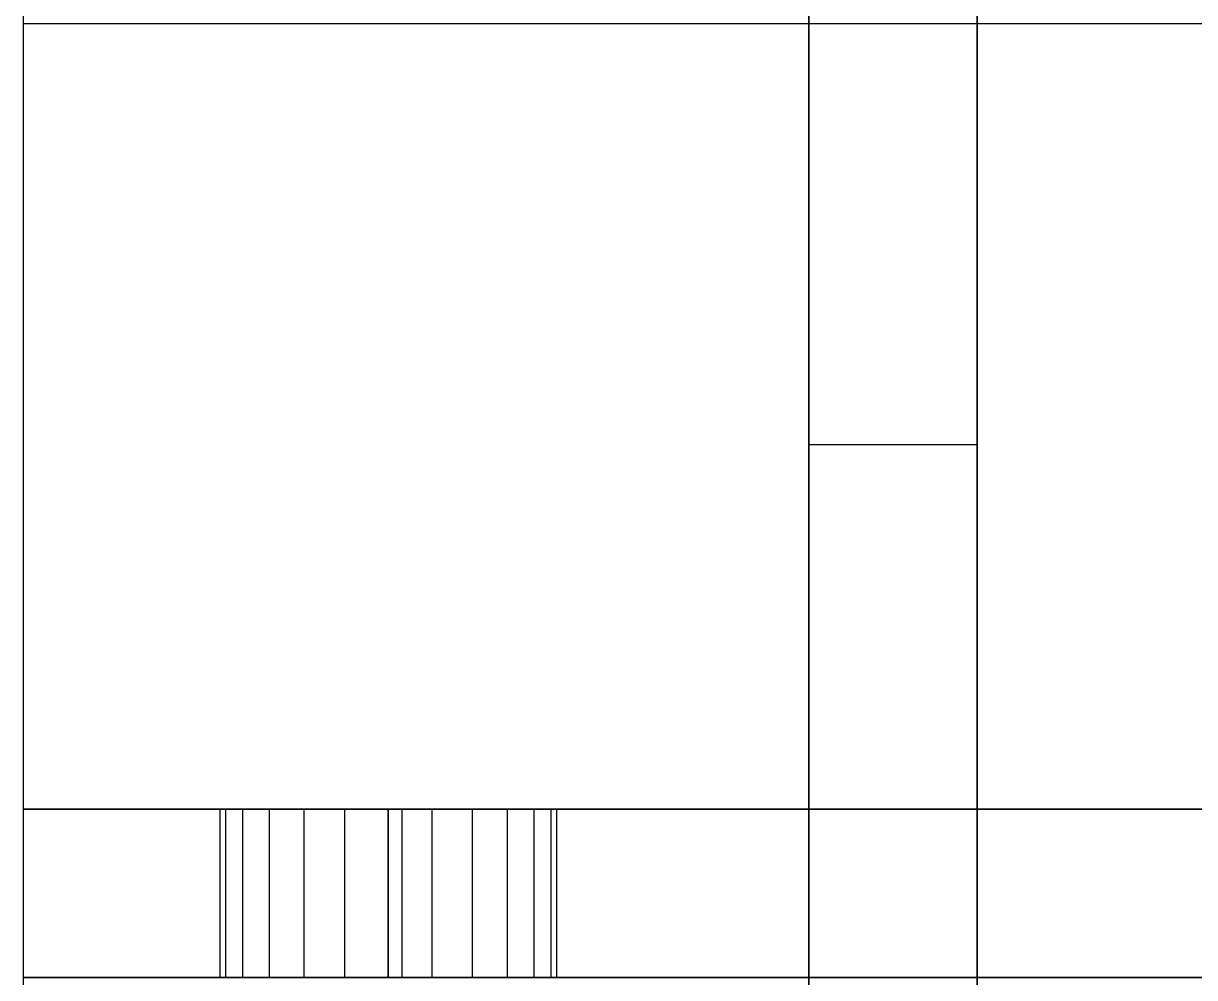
# Model space of a CAD drawing. Header units: metres. Extents: x -1 to 375, y 3 to 378.
# Drawn here: x 244.48 to 257.73, y 11.91 to 22.7 of the extents above; entities that cross this region are included whole.
import ezdxf

# ---------------------------------------------------------------- set-up
doc = ezdxf.new("R2010")
doc.units = ezdxf.units.M

msp = doc.modelspace()

# ---------------------------------------------------------------- linework, layer by layer
at = {"layer": 'Flat node sheet'}
for p, q in [((244.475, 3.017, 253.842), (244.475, 33.497, 253.842)), ((244.475, 3.017, 255.747), (244.475, 33.497, 255.747)), ((244.475, 3.017, 8.732), (244.475, 33.497, 8.732)), ((244.475, 3.017, 10.637), (244.475, 33.497, 10.637)), ((253.365, 33.497, 264.637), (253.365, 6.986, 264.637)), ((253.365, 33.497, 255.747), (253.365, 7.304, 255.747)), ((253.365, 7.304, 253.842), (253.365, 33.497, 253.842)), ((253.365, 33.497, 266.542), (253.365, 6.986, 266.542)), ((253.365, 33.497, 244.952), (253.365, 17.94, 244.952)), ((253.365, 33.497, 19.527), (253.365, 6.986, 19.527)), ((253.365, 33.497, 10.637), (253.365, 7.304, 10.637)), ((253.365, 7.304, 8.732), (253.365, 33.497, 8.732)), ((253.365, 33.497, 21.432), (253.365, 6.986, 21.432)), ((253.365, 33.497, -0.158), (253.365, 17.94, -0.158)), ((255.27, 33.497, 253.842), (255.27, 7.304, 253.842)), ((255.27, 33.497, 255.747), (255.27, 7.304, 255.747)), ((255.27, 33.497, 244.952), (255.27, 17.94, 244.952)), ((255.27, 33.497, 266.542), (255.27, 7.145, 266.542)), ((255.27, 33.497, 264.637), (255.27, 7.145, 264.637)), ((255.27, 33.497, 8.732), (255.27, 7.304, 8.732)), ((255.27, 33.497, 10.637), (255.27, 7.304, 10.637)), ((255.27, 33.497, -0.158), (255.27, 17.94, -0.158)), ((255.27, 33.497, 21.432), (255.27, 7.145, 21.432)), ((255.27, 33.497, 19.527), (255.27, 7.145, 19.527)), ((253.365, 22.702, 271.305), (253.365, 24.607, 271.305)), ((253.365, 22.702, 26.195), (253.365, 24.607, 26.195)), ((255.27, 22.702, 271.305), (255.27, 24.607, 271.305)), ((255.27, 22.702, 26.195), (255.27, 24.607, 26.195)), ((244.475, 13.812, 264.637), (244.475, 22.702, 264.637)), ((244.475, 22.702, 264.637), (270.669, 22.702, 264.637)), ((244.475, 22.702, 264.637), (244.475, 22.702, 266.542)), ((244.475, 22.702, 266.542), (270.669, 22.702, 266.542)), ((244.475, 13.812, 266.542), (244.475, 22.702, 266.542)), ((244.475, 13.812, 19.527), (244.475, 22.702, 19.527)), ((244.475, 22.702, 19.527), (270.669, 22.702, 19.527)), ((244.475, 22.702, 19.527), (244.475, 22.702, 21.432)), ((244.475, 22.702, 21.432), (270.669, 22.702, 21.432)), ((244.475, 13.812, 21.432), (244.475, 22.702, 21.432)), ((253.365, 22.702, 275.432), (253.365, 22.702, 271.305)), ((253.365, 3.017, 275.432), (253.365, 22.702, 275.432)), ((253.365, 22.702, 275.432), (255.27, 22.702, 275.432)), ((253.365, 22.702, 271.305), (255.27, 22.702, 271.305)), ((253.365, 22.702, 30.322), (253.365, 22.702, 26.195)), ((253.365, 3.017, 30.322), (253.365, 22.702, 30.322)), ((253.365, 22.702, 30.322), (255.27, 22.702, 30.322)), ((253.365, 22.702, 26.195), (255.27, 22.702, 26.195)), ((255.27, 22.702, 275.432), (255.27, 22.702, 271.305)), ((255.27, 3.017, 275.432), (255.27, 22.702, 275.432)), ((255.27, 22.702, 30.322), (255.27, 22.702, 26.195)), ((255.27, 3.017, 30.322), (255.27, 22.702, 30.322)), ((253.365, 17.94, 244.952), (253.365, 13.812, 249.08)), ((253.365, 17.94, 244.952), (255.27, 17.94, 244.952)), ((253.365, 17.94, -0.158), (253.365, 13.812, 3.97)), ((253.365, 17.94, -0.158), (255.27, 17.94, -0.158)), ((255.27, 17.94, 244.952), (255.27, 13.812, 249.08)), ((255.27, 17.94, -0.158), (255.27, 13.812, 3.97)), ((244.475, 11.907, 259.875), (244.475, 13.812, 259.875)), ((244.475, 11.907, 275.432), (244.475, 13.812, 275.432)), ((244.475, 11.907, 253.842), (244.475, 13.812, 253.842)), ((244.475, 11.907, 244.952), (244.475, 13.812, 244.952)), ((253.365, 13.812, 275.432), (244.475, 13.812, 275.432)), ((244.475, 13.812, 244.952), (274.955, 13.812, 244.952)), ((244.475, 13.812, 253.842), (244.475, 13.812, 244.952)), ((244.475, 13.812, 253.842), (248.602, 13.812, 253.842)), ((244.475, 13.812, 259.875), (248.602, 13.812, 255.747)), ((244.475, 13.812, 275.432), (244.475, 13.812, 259.875)), ((244.475, 13.812, 264.637), (270.986, 13.812, 264.637)), ((244.475, 13.812, 264.637), (244.475, 13.812, 266.542)), ((244.475, 13.812, 266.542), (270.828, 13.812, 266.542)), ((244.475, 11.907, 14.765), (244.475, 13.812, 14.765)), ((244.475, 11.907, 30.322), (244.475, 13.812, 30.322)), ((244.475, 11.907, 8.732), (244.475, 13.812, 8.732)), ((244.475, 11.907, -0.158), (244.475, 13.812, -0.158)), ((253.365, 13.812, 30.322), (244.475, 13.812, 30.322)), ((244.475, 13.812, -0.158), (274.955, 13.812, -0.158)), ((244.475, 13.812, 8.732), (244.475, 13.812, -0.158)), ((244.475, 13.812, 8.732), (248.602, 13.812, 8.732)), ((244.475, 13.812, 14.765), (248.602, 13.812, 10.637)), ((244.475, 13.812, 30.322), (244.475, 13.812, 14.765)), ((244.475, 13.812, 19.527), (270.986, 13.812, 19.527)), ((244.475, 13.812, 19.527), (244.475, 13.812, 21.432)), ((244.475, 13.812, 21.432), (270.828, 13.812, 21.432)), ((246.762, 13.812, 249.573), (246.698, 13.812, 249.08)), ((246.698, 13.812, 249.08), (246.762, 13.812, 248.587)), ((246.698, 13.812, 249.08), (246.698, 11.907, 249.08)), ((246.762, 13.812, 4.463), (246.698, 13.812, 3.97)), ((246.698, 13.812, 3.97), (246.762, 13.812, 3.477)), ((246.698, 13.812, 3.97), (246.698, 11.907, 3.97)), ((246.953, 13.812, 250.032), (246.762, 13.812, 249.573)), ((246.762, 13.812, 248.587), (246.953, 13.812, 248.127)), ((246.762, 13.812, 248.587), (246.762, 11.907, 248.587)), ((246.762, 13.812, 249.573), (246.762, 11.907, 249.573)), ((246.953, 13.812, 4.922), (246.762, 13.812, 4.463)), ((246.762, 13.812, 3.477), (246.953, 13.812, 3.017)), ((246.762, 13.812, 3.477), (246.762, 11.907, 3.477)), ((246.762, 13.812, 4.463), (246.762, 11.907, 4.463)), ((247.255, 13.812, 250.427), (246.953, 13.812, 250.032)), ((246.953, 13.812, 248.127), (247.255, 13.812, 247.733)), ((246.953, 13.812, 250.032), (246.953, 11.907, 250.032)), ((246.953, 13.812, 248.127), (246.953, 11.907, 248.127)), ((247.255, 13.812, 5.317), (246.953, 13.812, 4.922)), ((246.953, 13.812, 3.017), (247.255, 13.812, 2.623)), ((246.953, 13.812, 4.922), (246.953, 11.907, 4.922)), ((246.953, 13.812, 3.017), (246.953, 11.907, 3.017)), ((247.65, 13.812, 250.73), (247.255, 13.812, 250.427)), ((247.255, 13.812, 247.733), (247.65, 13.812, 247.43)), ((247.255, 13.812, 250.427), (247.255, 11.907, 250.427)), ((247.255, 13.812, 247.733), (247.255, 11.907, 247.733)), ((247.65, 13.812, 5.62), (247.255, 13.812, 5.317)), ((247.255, 13.812, 2.623), (247.65, 13.812, 2.32)), ((247.255, 13.812, 5.317), (247.255, 11.907, 5.317)), ((247.255, 13.812, 2.623), (247.255, 11.907, 2.623)), ((248.109, 13.812, 250.92), (247.65, 13.812, 250.73)), ((247.65, 13.812, 247.43), (248.109, 13.812, 247.24)), ((247.65, 13.812, 250.73), (247.65, 11.907, 250.73)), ((247.65, 13.812, 247.43), (247.65, 11.907, 247.43)), ((248.109, 13.812, 5.81), (247.65, 13.812, 5.62)), ((247.65, 13.812, 2.32), (248.109, 13.812, 2.13)), ((247.65, 13.812, 5.62), (247.65, 11.907, 5.62)), ((247.65, 13.812, 2.32), (247.65, 11.907, 2.32)), ((248.602, 13.812, 250.985), (248.109, 13.812, 250.92)), ((248.109, 13.812, 247.24), (248.602, 13.812, 247.175)), ((248.109, 13.812, 250.92), (248.109, 11.907, 250.92)), ((248.109, 13.812, 247.24), (248.109, 11.907, 247.24)), ((248.602, 13.812, 5.875), (248.109, 13.812, 5.81)), ((248.109, 13.812, 2.13), (248.602, 13.812, 2.065)), ((248.109, 13.812, 5.81), (248.109, 11.907, 5.81)), ((248.109, 13.812, 2.13), (248.109, 11.907, 2.13)), ((249.096, 13.812, 250.92), (248.602, 13.812, 250.985)), ((248.602, 13.812, 250.985), (248.602, 11.907, 250.985)), ((249.096, 13.812, 5.81), (248.602, 13.812, 5.875)), ((248.602, 13.812, 5.875), (248.602, 11.907, 5.875)), ((248.602, 11.907, 255.747), (248.602, 13.812, 255.747)), ((248.602, 11.907, 253.842), (248.602, 13.812, 253.842)), ((248.602, 13.812, 247.175), (249.096, 13.812, 247.24)), ((248.602, 13.812, 247.175), (248.602, 11.907, 247.175)), ((248.602, 13.812, 253.842), (248.602, 13.812, 255.747)), ((248.602, 13.812, 255.747), (248.602, 11.907, 255.747)), ((248.761, 13.812, 253.842), (248.602, 13.812, 255.747)), ((248.761, 13.812, 255.747), (248.602, 13.812, 255.747)), ((248.602, 11.907, 10.637), (248.602, 13.812, 10.637)), ((248.602, 11.907, 8.732), (248.602, 13.812, 8.732)), ((248.602, 13.812, 2.065), (249.096, 13.812, 2.13)), ((248.602, 13.812, 2.065), (248.602, 11.907, 2.065)), ((248.602, 13.812, 8.732), (248.602, 13.812, 10.637)), ((248.602, 13.812, 10.637), (248.602, 11.907, 10.637)), ((248.761, 13.812, 8.732), (248.602, 13.812, 10.637)), ((248.761, 13.812, 10.637), (248.602, 13.812, 10.637)), ((274.955, 13.812, 253.842), (248.761, 13.812, 253.842)), ((248.761, 11.907, 253.842), (248.761, 13.812, 253.842)), ((274.955, 13.812, 255.747), (248.761, 13.812, 255.747)), ((248.761, 11.907, 255.747), (248.761, 13.812, 255.747)), ((274.955, 13.812, 8.732), (248.761, 13.812, 8.732)), ((248.761, 11.907, 8.732), (248.761, 13.812, 8.732)), ((274.955, 13.812, 10.637), (248.761, 13.812, 10.637)), ((248.761, 11.907, 10.637), (248.761, 13.812, 10.637)), ((249.096, 13.812, 247.24), (249.555, 13.812, 247.43)), ((249.555, 13.812, 250.73), (249.096, 13.812, 250.92)), ((249.096, 13.812, 250.92), (249.096, 11.907, 250.92)), ((249.096, 13.812, 247.24), (249.096, 11.907, 247.24)), ((249.096, 13.812, 2.13), (249.555, 13.812, 2.32)), ((249.555, 13.812, 5.62), (249.096, 13.812, 5.81)), ((249.096, 13.812, 5.81), (249.096, 11.907, 5.81)), ((249.096, 13.812, 2.13), (249.096, 11.907, 2.13)), ((249.555, 13.812, 247.43), (249.95, 13.812, 247.733)), ((249.95, 13.812, 250.427), (249.555, 13.812, 250.73)), ((249.555, 13.812, 250.73), (249.555, 11.907, 250.73)), ((249.555, 13.812, 247.43), (249.555, 11.907, 247.43)), ((249.555, 13.812, 2.32), (249.95, 13.812, 2.623)), ((249.95, 13.812, 5.317), (249.555, 13.812, 5.62)), ((249.555, 13.812, 5.62), (249.555, 11.907, 5.62)), ((249.555, 13.812, 2.32), (249.555, 11.907, 2.32)), ((249.95, 13.812, 247.733), (250.252, 13.812, 248.127)), ((250.252, 13.812, 250.032), (249.95, 13.812, 250.427)), ((249.95, 13.812, 250.427), (249.95, 11.907, 250.427)), ((249.95, 13.812, 247.733), (249.95, 11.907, 247.733)), ((249.95, 13.812, 2.623), (250.252, 13.812, 3.017)), ((250.252, 13.812, 4.922), (249.95, 13.812, 5.317)), ((249.95, 13.812, 5.317), (249.95, 11.907, 5.317)), ((249.95, 13.812, 2.623), (249.95, 11.907, 2.623)), ((250.252, 13.812, 248.127), (250.443, 13.812, 248.587)), ((250.443, 13.812, 249.573), (250.252, 13.812, 250.032)), ((250.252, 13.812, 250.032), (250.252, 11.907, 250.032)), ((250.252, 13.812, 248.127), (250.252, 11.907, 248.127)), ((250.252, 13.812, 3.017), (250.443, 13.812, 3.477)), ((250.443, 13.812, 4.463), (250.252, 13.812, 4.922)), ((250.252, 13.812, 4.922), (250.252, 11.907, 4.922)), ((250.252, 13.812, 3.017), (250.252, 11.907, 3.017)), ((250.443, 13.812, 248.587), (250.508, 13.812, 249.08)), ((250.508, 13.812, 249.08), (250.443, 13.812, 249.573)), ((250.443, 13.812, 249.573), (250.443, 11.907, 249.573)), ((250.443, 13.812, 248.587), (250.443, 11.907, 248.587)), ((250.443, 13.812, 3.477), (250.508, 13.812, 3.97)), ((250.508, 13.812, 3.97), (250.443, 13.812, 4.463)), ((250.443, 13.812, 4.463), (250.443, 11.907, 4.463)), ((250.443, 13.812, 3.477), (250.443, 11.907, 3.477)), ((250.508, 13.812, 249.08), (250.508, 11.907, 249.08)), ((250.508, 13.812, 3.97), (250.508, 11.907, 3.97)), ((253.365, 11.907, 275.432), (253.365, 13.812, 275.432)), ((255.27, 13.812, 249.08), (253.365, 13.812, 249.08)), ((253.365, 11.907, 249.239), (253.365, 13.812, 249.08)), ((253.365, 13.812, 275.432), (253.365, 13.812, 249.239)), ((253.365, 13.812, 249.239), (255.27, 13.812, 249.239)), ((253.365, 13.812, 249.239), (253.365, 13.812, 249.08)), ((253.365, 11.907, 249.08), (253.365, 13.812, 249.08)), ((253.365, 13.812, 249.08), (255.27, 13.812, 249.08)), ((253.365, 11.907, 30.322), (253.365, 13.812, 30.322)), ((255.27, 13.812, 3.97), (253.365, 13.812, 3.97)), ((253.365, 11.907, 4.129), (253.365, 13.812, 3.97)), ((253.365, 13.812, 30.322), (253.365, 13.812, 4.129)), ((253.365, 13.812, 4.129), (255.27, 13.812, 4.129)), ((253.365, 13.812, 4.129), (253.365, 13.812, 3.97)), ((253.365, 11.907, 3.97), (253.365, 13.812, 3.97)), ((253.365, 13.812, 3.97), (255.27, 13.812, 3.97)), ((255.27, 11.907, 275.432), (255.27, 13.812, 275.432)), ((255.27, 11.907, 249.239), (255.27, 13.812, 249.08)), ((255.27, 13.812, 275.432), (255.27, 13.812, 249.239)), ((264.16, 13.812, 275.432), (255.27, 13.812, 275.432)), ((255.27, 13.812, 249.239), (255.27, 13.812, 249.08)), ((255.27, 11.907, 249.08), (255.27, 13.812, 249.08)), ((255.27, 11.907, 30.322), (255.27, 13.812, 30.322)), ((255.27, 11.907, 4.129), (255.27, 13.812, 3.97)), ((255.27, 13.812, 30.322), (255.27, 13.812, 4.129)), ((264.16, 13.812, 30.322), (255.27, 13.812, 30.322)), ((255.27, 13.812, 4.129), (255.27, 13.812, 3.97)), ((255.27, 11.907, 3.97), (255.27, 13.812, 3.97)), ((244.475, 11.907, 253.842), (248.602, 11.907, 253.842)), ((244.475, 11.907, 244.952), (274.955, 11.907, 244.952)), ((253.365, 11.907, 275.432), (244.475, 11.907, 275.432)), ((244.475, 11.907, 253.842), (244.475, 11.907, 244.952)), ((244.475, 11.907, 259.875), (248.602, 11.907, 255.747)), ((244.475, 11.907, 275.432), (244.475, 11.907, 259.875)), ((244.475, 11.907, 8.732), (248.602, 11.907, 8.732)), ((244.475, 11.907, -0.158), (274.955, 11.907, -0.158)), ((253.365, 11.907, 30.322), (244.475, 11.907, 30.322)), ((244.475, 11.907, 8.732), (244.475, 11.907, -0.158)), ((244.475, 11.907, 14.765), (248.602, 11.907, 10.637)), ((244.475, 11.907, 30.322), (244.475, 11.907, 14.765)), ((246.698, 11.907, 249.08), (246.762, 11.907, 248.587)), ((246.762, 11.907, 249.573), (246.698, 11.907, 249.08)), ((246.698, 11.907, 3.97), (246.762, 11.907, 3.477)), ((246.762, 11.907, 4.463), (246.698, 11.907, 3.97)), ((246.762, 11.907, 248.587), (246.953, 11.907, 248.127)), ((246.953, 11.907, 250.032), (246.762, 11.907, 249.573)), ((246.762, 11.907, 3.477), (246.953, 11.907, 3.017)), ((246.953, 11.907, 4.922), (246.762, 11.907, 4.463)), ((247.255, 11.907, 250.427), (246.953, 11.907, 250.032)), ((246.953, 11.907, 248.127), (247.255, 11.907, 247.733)), ((247.255, 11.907, 5.317), (246.953, 11.907, 4.922)), ((246.953, 11.907, 3.017), (247.255, 11.907, 2.623)), ((247.65, 11.907, 250.73), (247.255, 11.907, 250.427)), ((247.255, 11.907, 247.733), (247.65, 11.907, 247.43)), ((247.65, 11.907, 5.62), (247.255, 11.907, 5.317)), ((247.255, 11.907, 2.623), (247.65, 11.907, 2.32)), ((248.109, 11.907, 250.92), (247.65, 11.907, 250.73)), ((247.65, 11.907, 247.43), (248.109, 11.907, 247.24)), ((248.109, 11.907, 5.81), (247.65, 11.907, 5.62)), ((247.65, 11.907, 2.32), (248.109, 11.907, 2.13)), ((248.602, 11.907, 250.985), (248.109, 11.907, 250.92)), ((248.109, 11.907, 247.24), (248.602, 11.907, 247.175)), ((248.602, 11.907, 5.875), (248.109, 11.907, 5.81)), ((248.109, 11.907, 2.13), (248.602, 11.907, 2.065)), ((249.096, 11.907, 250.92), (248.602, 11.907, 250.985)), ((249.096, 11.907, 5.81), (248.602, 11.907, 5.875)), ((248.602, 11.907, 253.842), (248.602, 11.907, 255.747)), ((248.602, 11.907, 247.175), (249.096, 11.907, 247.24)), ((248.761, 11.907, 253.842), (248.602, 11.907, 255.747)), ((248.761, 11.907, 255.747), (248.602, 11.907, 255.747)), ((248.602, 11.907, 8.732), (248.602, 11.907, 10.637)), ((248.602, 11.907, 2.065), (249.096, 11.907, 2.13)), ((248.761, 11.907, 8.732), (248.602, 11.907, 10.637)), ((248.761, 11.907, 10.637), (248.602, 11.907, 10.637)), ((248.761, 11.907, 253.842), (274.955, 11.907, 253.842)), ((274.955, 11.907, 255.747), (248.761, 11.907, 255.747)), ((248.761, 11.907, 8.732), (274.955, 11.907, 8.732)), ((274.955, 11.907, 10.637), (248.761, 11.907, 10.637)), ((249.555, 11.907, 250.73), (249.096, 11.907, 250.92)), ((249.096, 11.907, 247.24), (249.555, 11.907, 247.43)), ((249.555, 11.907, 5.62), (249.096, 11.907, 5.81)), ((249.096, 11.907, 2.13), (249.555, 11.907, 2.32)), ((249.95, 11.907, 250.427), (249.555, 11.907, 250.73)), ((249.555, 11.907, 247.43), (249.95, 11.907, 247.733)), ((249.95, 11.907, 5.317), (249.555, 11.907, 5.62)), ((249.555, 11.907, 2.32), (249.95, 11.907, 2.623)), ((250.252, 11.907, 250.032), (249.95, 11.907, 250.427)), ((249.95, 11.907, 247.733), (250.252, 11.907, 248.127)), ((250.252, 11.907, 4.922), (249.95, 11.907, 5.317)), ((249.95, 11.907, 2.623), (250.252, 11.907, 3.017)), ((250.443, 11.907, 249.573), (250.252, 11.907, 250.032)), ((250.252, 11.907, 248.127), (250.443, 11.907, 248.587)), ((250.443, 11.907, 4.463), (250.252, 11.907, 4.922)), ((250.252, 11.907, 3.017), (250.443, 11.907, 3.477)), ((250.508, 11.907, 249.08), (250.443, 11.907, 249.573)), ((250.443, 11.907, 248.587), (250.508, 11.907, 249.08)), ((250.508, 11.907, 3.97), (250.443, 11.907, 4.463)), ((250.443, 11.907, 3.477), (250.508, 11.907, 3.97)), ((253.365, 11.907, 249.239), (253.365, 11.907, 275.432)), ((253.365, 11.907, 249.239), (255.27, 11.907, 249.239)), ((253.365, 11.907, 4.129), (253.365, 11.907, 30.322)), ((253.365, 11.907, 4.129), (255.27, 11.907, 4.129)), ((264.16, 11.907, 275.432), (255.27, 11.907, 275.432)), ((255.27, 11.907, 275.432), (255.27, 11.907, 249.239)), ((264.16, 11.907, 30.322), (255.27, 11.907, 30.322)), ((255.27, 11.907, 30.322), (255.27, 11.907, 4.129))]:
    msp.add_line(p, q, dxfattribs=at)

doc.saveas('drawing.dxf')
